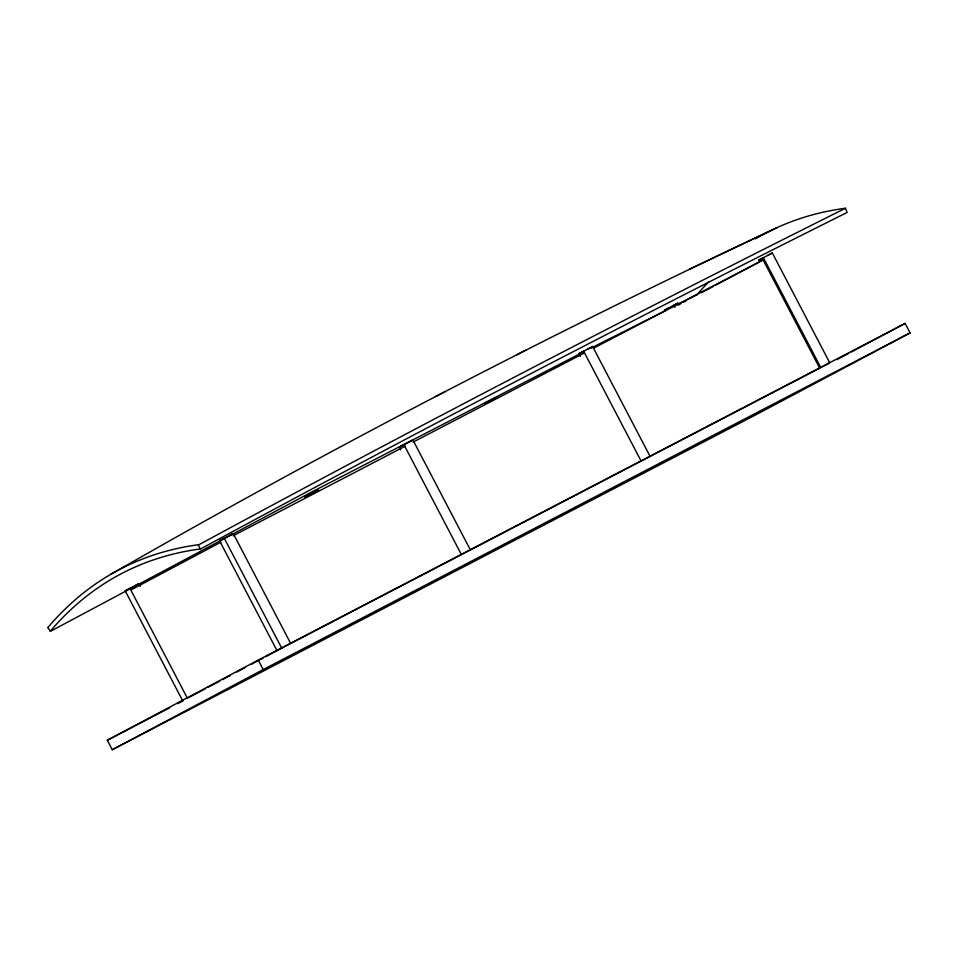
<?xml version="1.0" encoding="UTF-8"?>
<svg xmlns="http://www.w3.org/2000/svg" width="958" height="958" viewBox="0 0 958 958"><rect width="100%" height="100%" fill="white"/><g stroke="black" fill="none" stroke-linecap="round" stroke-linejoin="round"><path stroke-width="1.44" d="M110.745 574.369C326.343 450.476 547.15 335.707 772.196 229.944M182.679 700.765L125.211 590.835L129.929 588.332L187.397 698.262M277.006 650.65L219.538 540.731L224.244 538.216L281.724 648.147L265.773 656.649M134.192 586.164L138.91 583.65L140.299 586.308M228.519 536.049L233.237 533.546L290.705 643.477L281.724 648.147M309.626 494.807L304.907 497.31L318.607 490.137L313.889 492.64M400.612 449.853L399.235 447.206L403.941 444.692L461.421 554.622M408.216 442.524L412.934 440.021L470.402 549.952M131.809 589.517L220.987 542.132M489.322 401.282L484.604 403.785L498.304 396.612L493.586 399.115M580.308 356.328L578.931 353.682L583.638 351.179L641.118 461.109L819.713 368.171L763.119 259.929L593.493 348.209M587.913 348.999L592.631 346.497L650.099 456.427M669.019 307.757L664.301 310.272L678.001 303.087L673.282 305.59M767.609 255.487L772.328 252.972L829.796 362.902L820.802 367.585L763.334 257.654L758.616 260.157L772.328 252.972M678.072 305.171L680.671 303.782M683.389 302.333L686 300.944M701.543 292.705L713.375 286.394M715.877 285.077L759.011 262.157M760.604 261.271L763.119 259.929M107.32 740.259L258.241 660.086L905.154 323.409L910.1 332.881L759.179 413.054L112.278 749.731L107.32 740.259L169.626 707.842M188.391 697.747L205.443 688.694M208.066 687.305L219.873 681.03M222.496 679.641L230.363 675.462M236.913 671.977L244.793 667.786M251.343 664.313L263.151 658.038M836.909 359.657L848.716 353.382M851.339 351.993L905.154 323.409M112.278 749.731L263.187 669.558L910.1 332.881M219.538 540.731L233.237 533.546M399.235 447.206L412.934 440.021M578.931 353.682L592.631 346.497M125.211 590.835L138.91 583.65M233.022 535.821L405.306 446.153M413.257 442.021L584.212 353.047M674.264 307.171L675.462 306.548M290.933 643.369L640.794 461.277M177.577 703.699L182.882 700.933M516.613 354.867L526.265 349.945M435.495 396.54L445.159 391.63M584.033 351.646L311.829 491.957L50.379 631.346L47.9 627.574M590.379 348.425L665.439 310.608M845.435 208.269C627.921 316.942 412.215 429.208 198.414 545.006L200.246 549.15C413.976 433.315 629.657 321.074 847.147 212.46L845.435 208.269A1043.178 486.401 62.9 0 0 755.551 238.853M678.18 304.225L697.292 294.669M689.796 269.102L777.082 227.645M258.241 660.086L263.187 669.558M697.196 294.525A1038.508 484.341 62.5 0 1 708.561 281.987M50.295 631.202A1038.508 484.341 62.5 0 1 200.174 548.982M47.888 627.538A1043.178 486.508 62.1 0 1 198.306 544.731"/></g></svg>
